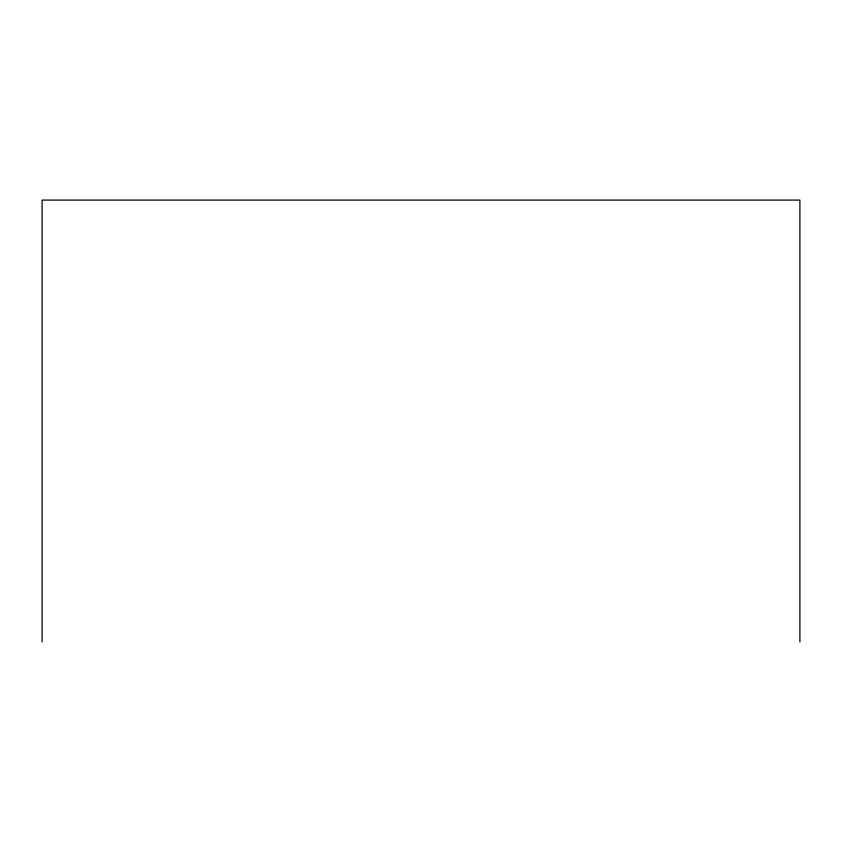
<?xml version="1.0" encoding="UTF-8"?>
<svg xmlns="http://www.w3.org/2000/svg" width="842" height="842" viewBox="0 0 842 842"><rect width="100%" height="100%" fill="white"/><g stroke="black" fill="none" stroke-linecap="round" stroke-linejoin="round"><path stroke-width="1.26" d="M799.9 641.909L799.9 200.091L42.1 200.091L42.1 641.909"/></g></svg>
